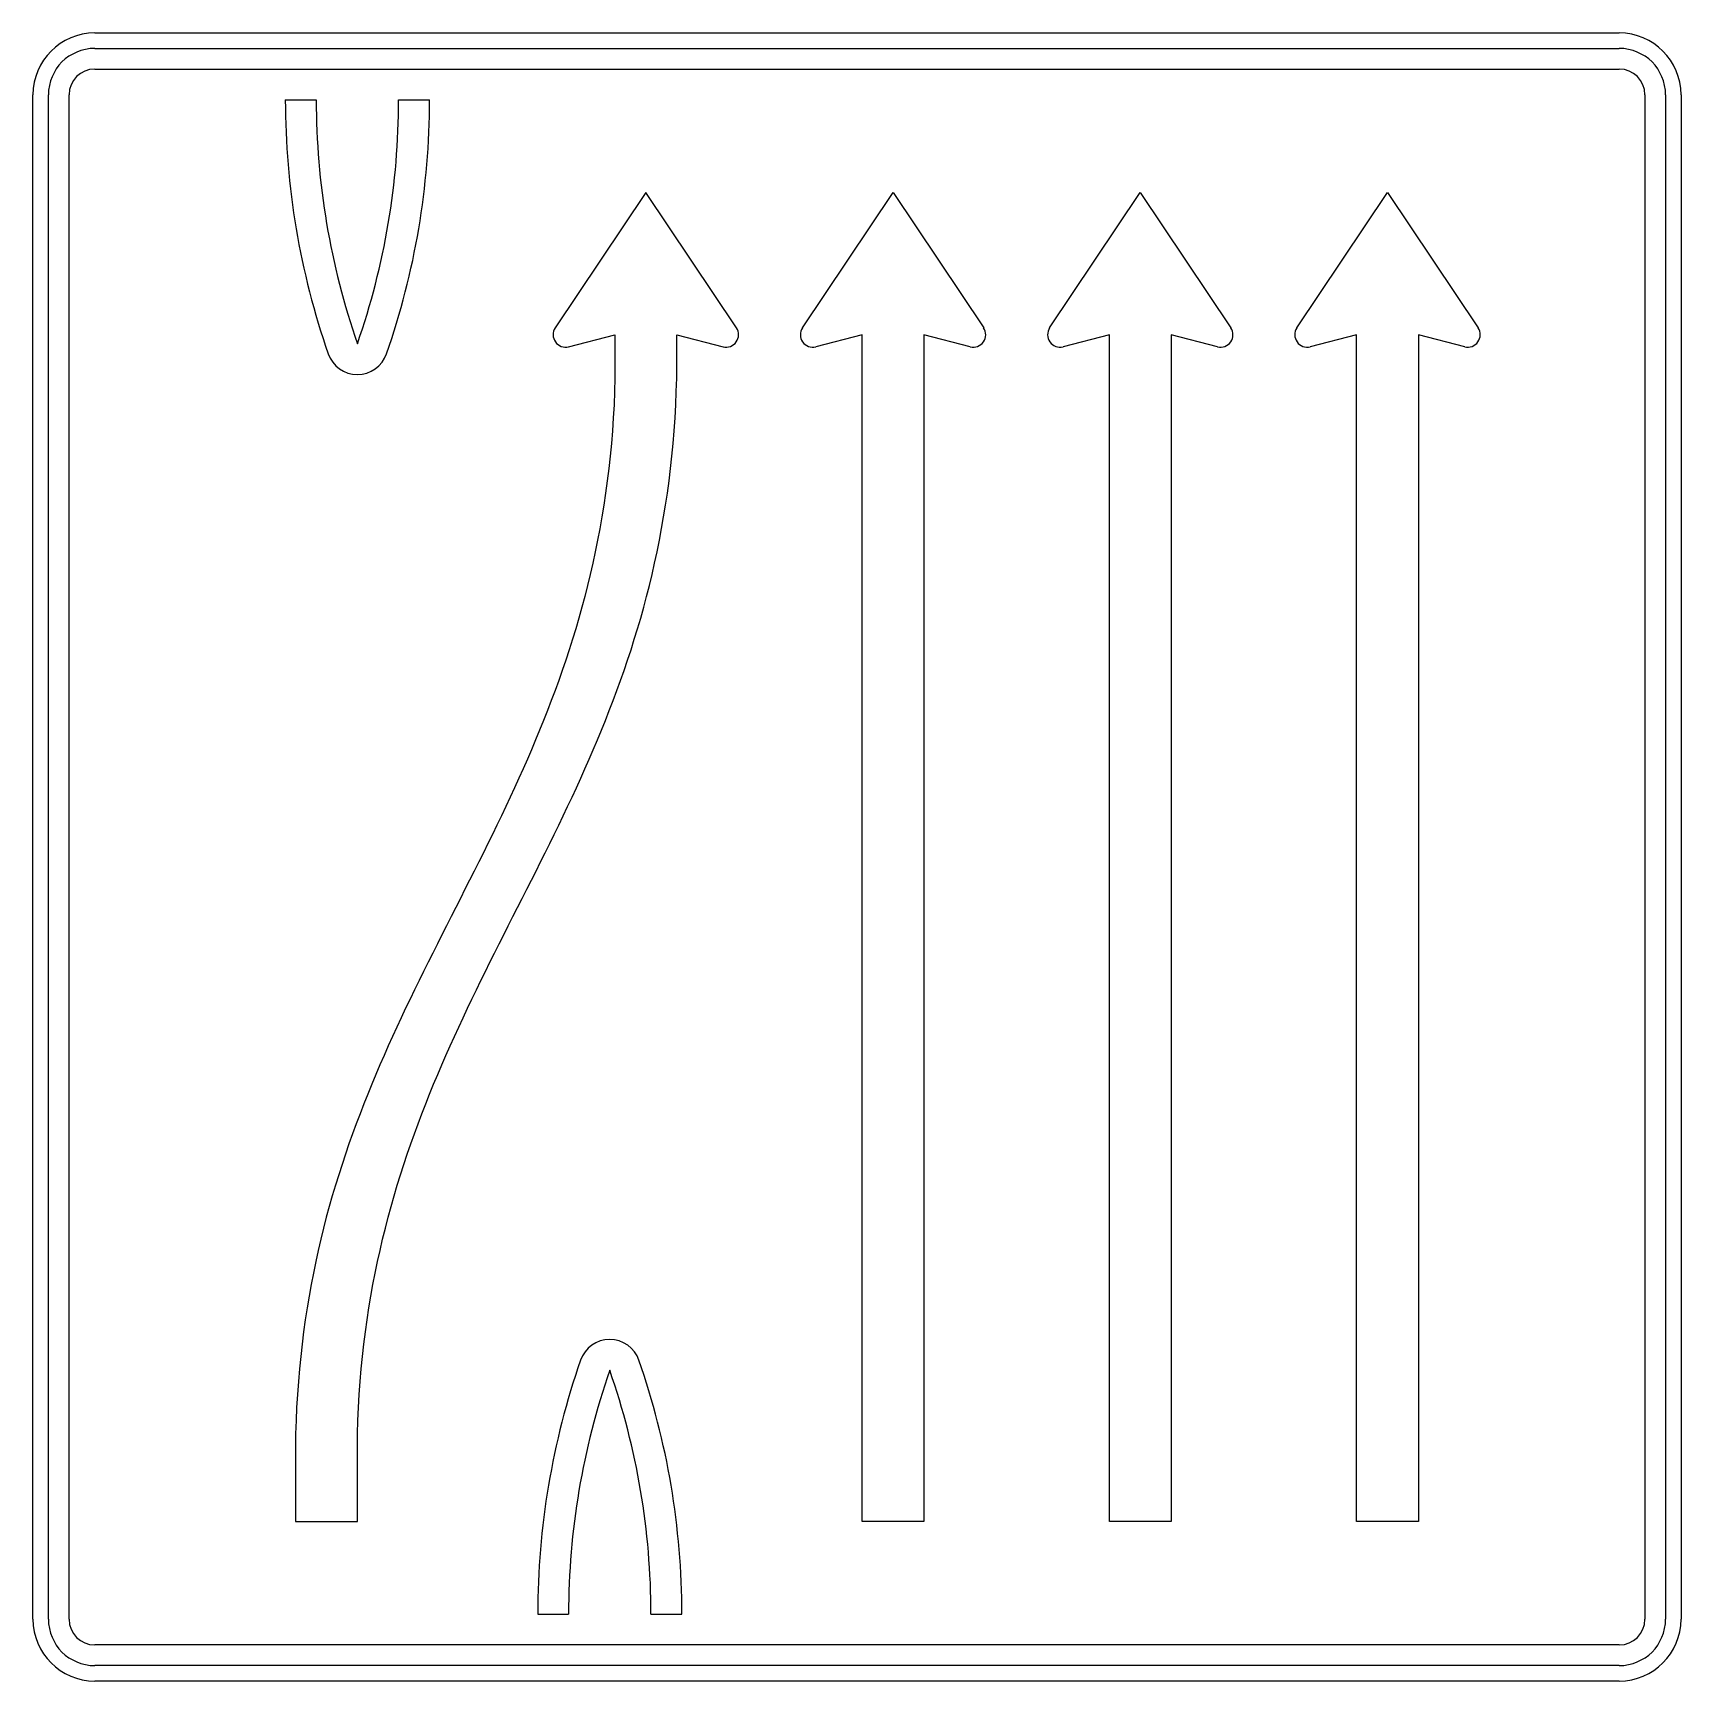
# Model space of a CAD drawing. Extents: x 0 to 1600, y 0 to 1600.
import ezdxf

# ---------------------------------------------------------------- set-up
doc = ezdxf.new("R2010")
doc.units = 0
doc.header["$LTSCALE"] = 25
doc.linetypes.add('AUSGEZOGEN', pattern=[0])
doc.layers.get('0').update_dxf_attribs({"linetype": 'AUSGEZOGEN'})

msp = doc.modelspace()

# ---------------------------------------------------------------- linework, layer by layer
for p, q in [((60, 1600), (1540, 1600)), ((60, 1585), (1540, 1585)), ((60, 1565), (1540, 1565)), ((0, 60), (0, 1540)), ((15, 60), (15, 1540)), ((35, 60), (35, 1540)), ((1565, 1540), (1565, 60)), ((1585, 1540), (1585, 60)), ((1600, 1540), (1600, 60)), ((245, 1535), (275, 1535)), ((355, 1535), (385, 1535)), ((595, 1445), (507, 1313.7)), ((683, 1313.7), (595, 1445)), ((747, 1313.7), (835, 1445)), ((835, 1445), (923, 1313.7)), ((987, 1313.7), (1075, 1445)), ((1075, 1445), (1163, 1313.7)), ((1227, 1313.7), (1315, 1445)), ((1315, 1445), (1403, 1313.7)), ((315, 1298.4), (315, 1298.4)), ((520, 1295.4), (565, 1307)), ((565, 1307), (565, 1265)), ((625, 1265), (625, 1307)), ((625, 1307), (670, 1295.4)), ((805, 1307), (760, 1295.4)), ((805, 155), (805, 1307)), ((910, 1295.4), (865, 1307)), ((865, 1307), (865, 155)), ((1045, 1307), (1000, 1295.4)), ((1045, 155), (1045, 1307)), ((1150, 1295.4), (1105, 1307)), ((1105, 1307), (1105, 155)), ((1285, 1307), (1240, 1295.4)), ((1285, 155), (1285, 1307)), ((1390, 1295.4), (1345, 1307)), ((1345, 1307), (1345, 155)), ((286.7, 1288.5), (286.7, 1288.5)), ((343.3, 1288.5), (343.3, 1288.5)), ((565, 1265), (564.6, 1252)), ((624.6, 1252), (625, 1265)), ((564.6, 1252), (564.1, 1239.1)), ((624.1, 1239.1), (624.6, 1252)), ((564.1, 1239.1), (563.4, 1226.4)), ((623.4, 1226.4), (624.1, 1239.1)), ((563.4, 1226.4), (562.5, 1213.8)), ((622.5, 1213.8), (623.4, 1226.4)), ((561.5, 1201.4), (560.3, 1189.2)), ((562.5, 1213.8), (561.5, 1201.4)), ((620.3, 1189.2), (621.5, 1201.4)), ((621.5, 1201.4), (622.5, 1213.8)), ((560.3, 1189.2), (559, 1177.1)), ((619, 1177.1), (620.3, 1189.2)), ((559, 1177.1), (557.5, 1165.1)), ((617.5, 1165.1), (619, 1177.1)), ((555.9, 1153.3), (554.2, 1141.7)), ((557.5, 1165.1), (555.9, 1153.3)), ((614.2, 1141.7), (615.9, 1153.3)), ((615.9, 1153.3), (617.5, 1165.1)), ((554.2, 1141.7), (552.3, 1130.1)), ((612.3, 1130.1), (614.2, 1141.7)), ((552.3, 1130.1), (550.3, 1118.7)), ((610.3, 1118.8), (612.3, 1130.1)), ((548.2, 1107.5), (545.9, 1096.3)), ((550.3, 1118.7), (548.2, 1107.5)), ((605.9, 1096.3), (608.2, 1107.5)), ((608.2, 1107.5), (610.3, 1118.8)), ((545.9, 1096.3), (543.5, 1085.3)), ((603.5, 1085.3), (605.9, 1096.3)), ((541, 1074.4), (538.4, 1063.7)), ((543.5, 1085.3), (541, 1074.4)), ((598.4, 1063.7), (601, 1074.4)), ((601, 1074.4), (603.5, 1085.3)), ((538.4, 1063.7), (535.7, 1053)), ((595.7, 1053), (598.4, 1063.7)), ((532.9, 1042.4), (530, 1032)), ((535.7, 1053), (532.9, 1042.4)), ((590, 1032), (592.9, 1042.4)), ((592.9, 1042.4), (595.7, 1053)), ((530, 1032), (526.9, 1021.6)), ((586.9, 1021.6), (590, 1032)), ((523.8, 1011.4), (520.6, 1001.2)), ((526.9, 1021.6), (523.8, 1011.4)), ((580.6, 1001.2), (583.8, 1011.4)), ((583.8, 1011.4), (586.9, 1021.6)), ((520.6, 1001.2), (517.3, 991.2)), ((577.3, 991.2), (580.6, 1001.2)), ((513.9, 981.2), (510.4, 971.3)), ((517.3, 991.2), (513.9, 981.2)), ((570.4, 971.3), (573.9, 981.2)), ((573.9, 981.2), (577.3, 991.2)), ((506.9, 961.5), (503.2, 951.8)), ((510.4, 971.3), (506.9, 961.5)), ((563.2, 951.8), (566.9, 961.5)), ((566.9, 961.5), (570.4, 971.3)), ((503.2, 951.8), (499.5, 942.1)), ((559.5, 942.1), (563.2, 951.8)), ((495.7, 932.6), (491.9, 923)), ((499.5, 942.1), (495.7, 932.6)), ((551.9, 923.1), (555.7, 932.6)), ((555.7, 932.6), (559.5, 942.1)), ((488, 913.6), (484, 904.2)), ((491.9, 923), (488, 913.6)), ((544, 904.2), (548, 913.6)), ((548, 913.6), (551.9, 923.1)), ((484, 904.2), (480, 894.9)), ((540, 894.9), (544, 904.2)), ((475.9, 885.6), (471.8, 876.4)), ((480, 894.9), (475.9, 885.6)), ((531.8, 876.4), (535.9, 885.6)), ((535.9, 885.6), (540, 894.9)), ((467.6, 867.3), (463.4, 858.1)), ((471.8, 876.4), (467.6, 867.3)), ((523.4, 858.1), (527.6, 867.3)), ((527.6, 867.3), (531.8, 876.4)), ((459.1, 849.1), (454.8, 840)), ((463.4, 858.1), (459.1, 849.1)), ((514.8, 840), (519.1, 849.1)), ((519.1, 849.1), (523.4, 858.1)), ((454.8, 840), (450.5, 831)), ((510.5, 831), (514.8, 840)), ((446.1, 822), (441.7, 813.1)), ((450.5, 831), (446.1, 822)), ((501.7, 813.1), (506.1, 822)), ((506.1, 822), (510.5, 831)), ((437.3, 804.2), (432.8, 795.3)), ((441.7, 813.1), (437.3, 804.2)), ((492.8, 795.3), (497.3, 804.2)), ((497.3, 804.2), (501.7, 813.1)), ((428.4, 786.4), (423.9, 777.5)), ((432.8, 795.3), (428.4, 786.4)), ((483.9, 777.5), (488.4, 786.4)), ((488.4, 786.4), (492.8, 795.3)), ((419.4, 768.7), (415, 759.8)), ((423.9, 777.5), (419.4, 768.7)), ((475, 759.8), (479.4, 768.7)), ((479.4, 768.7), (483.9, 777.5)), ((415, 759.8), (410.5, 751)), ((470.5, 751), (475, 759.8)), ((406, 742.1), (401.5, 733.3)), ((410.5, 751), (406, 742.1)), ((461.5, 733.3), (466, 742.1)), ((466, 742.1), (470.5, 751)), ((397, 724.4), (392.6, 715.6)), ((401.5, 733.3), (397, 724.4)), ((452.6, 715.6), (457, 724.4)), ((457, 724.4), (461.5, 733.3)), ((388.1, 706.7), (383.7, 697.8)), ((392.6, 715.6), (388.1, 706.7)), ((443.7, 697.8), (448.1, 706.7)), ((448.1, 706.7), (452.6, 715.6)), ((379.2, 688.9), (374.8, 680)), ((383.7, 697.8), (379.2, 688.9)), ((434.8, 680), (439.2, 688.9)), ((439.2, 688.9), (443.7, 697.8)), ((374.8, 680), (370.5, 671)), ((430.5, 671), (434.8, 680)), ((366.1, 662.1), (361.8, 653.1)), ((370.5, 671), (366.1, 662.1)), ((421.8, 653.1), (426.1, 662.1)), ((426.1, 662.1), (430.5, 671)), ((357.5, 644), (353.3, 634.9)), ((361.8, 653.1), (357.5, 644)), ((413.3, 634.9), (417.5, 644)), ((417.5, 644), (421.8, 653.1)), ((349.1, 625.8), (345, 616.6)), ((353.3, 634.9), (349.1, 625.8)), ((405, 616.6), (409.1, 625.8)), ((409.1, 625.8), (413.3, 634.9)), ((345, 616.6), (340.9, 607.4)), ((400.9, 607.4), (405, 616.6)), ((336.8, 598.1), (332.9, 588.7)), ((340.9, 607.4), (336.8, 598.1)), ((392.9, 588.7), (396.8, 598.1)), ((396.8, 598.1), (400.9, 607.4)), ((328.9, 579.4), (325.1, 569.9)), ((332.9, 588.7), (328.9, 579.4)), ((385.1, 569.9), (388.9, 579.4)), ((388.9, 579.4), (392.9, 588.7)), ((321.3, 560.4), (317.5, 550.8)), ((325.1, 569.9), (321.3, 560.4)), ((377.5, 550.8), (381.3, 560.4)), ((381.3, 560.4), (385.1, 569.9)), ((317.5, 550.8), (313.9, 541.1)), ((373.9, 541.1), (377.5, 550.8)), ((310.3, 531.4), (306.8, 521.5)), ((313.9, 541.1), (310.3, 531.4)), ((366.8, 521.5), (370.3, 531.4)), ((370.3, 531.4), (373.9, 541.1)), ((306.8, 521.5), (303.4, 511.6)), ((363.4, 511.6), (366.8, 521.5)), ((300.1, 501.6), (296.8, 491.5)), ((303.4, 511.6), (300.1, 501.6)), ((356.8, 491.5), (360.1, 501.6)), ((360.1, 501.6), (363.4, 511.6)), ((293.7, 481.4), (290.6, 471.1)), ((296.8, 491.5), (293.7, 481.4)), ((350.6, 471.1), (353.7, 481.4)), ((353.7, 481.4), (356.8, 491.5)), ((290.6, 471.1), (287.7, 460.7)), ((347.7, 460.7), (350.6, 471.1)), ((284.8, 450.2), (282.1, 439.6)), ((287.7, 460.7), (284.8, 450.2)), ((342.1, 439.6), (344.8, 450.2)), ((344.8, 450.2), (347.7, 460.7)), ((282.1, 439.6), (279.5, 428.9)), ((339.5, 428.9), (342.1, 439.6)), ((277, 418.1), (274.6, 407.2)), ((279.5, 428.9), (277, 418.1)), ((334.6, 407.2), (337, 418.1)), ((337, 418.1), (339.5, 428.9)), ((274.6, 407.2), (272.3, 396.1)), ((332.3, 396.1), (334.6, 407.2)), ((270.1, 385), (268.1, 373.7)), ((272.3, 396.1), (270.1, 385)), ((328.1, 373.7), (330.1, 385)), ((330.1, 385), (332.3, 396.1)), ((268.1, 373.7), (266.2, 362.2)), ((326.2, 362.2), (328.1, 373.7)), ((266.2, 362.2), (264.4, 350.7)), ((324.4, 350.7), (326.2, 362.2)), ((262.8, 339), (261.3, 327.1)), ((264.4, 350.7), (262.8, 339)), ((321.3, 327.1), (322.8, 339)), ((322.8, 339), (324.4, 350.7)), ((261.3, 327.1), (259.9, 315.1)), ((319.9, 315.1), (321.3, 327.1)), ((259.9, 315.1), (258.7, 303)), ((318.7, 303), (319.9, 315.1)), ((531.7, 311.5), (531.7, 311.5)), ((588.3, 311.5), (588.3, 311.5)), ((257.7, 290.7), (256.8, 278.3)), ((258.7, 303), (257.7, 290.7)), ((316.8, 278.3), (317.7, 290.7)), ((317.7, 290.7), (318.7, 303)), ((560, 301.6), (560, 301.6)), ((256.8, 278.3), (256, 265.7)), ((316, 265.7), (316.8, 278.3)), ((256, 265.7), (255.4, 252.9)), ((315.4, 252.9), (316, 265.7)), ((255.4, 252.9), (255, 240)), ((255, 240), (255, 155)), ((315, 240), (315.4, 252.9)), ((315, 155), (315, 240)), ((255, 155), (315, 155)), ((865, 155), (805, 155)), ((1105, 155), (1045, 155)), ((1345, 155), (1285, 155)), ((490, 65), (520, 65)), ((600, 65), (630, 65)), ((1540, 35), (60, 35)), ((1540, 15), (60, 15)), ((1540, 0), (60, 0))]:
    msp.add_line(p, q)
for centre, radius, start, end in [((60, 1540), 60, 90, 180), ((1540, 1540), 60, 0, 90), ((60, 1540), 45, 90, 180), ((1540, 1540), 45, 0, 90), ((60, 1540), 25, 90, 180), ((1540, 1540), 25, 0, 90), ((995, 1535), 750, 180, 199.1881), ((995, 1535), 720, 180, 199.1881), ((-365, 1535), 720, 340.8119, 360), ((-365, 1535), 750, 340.8119, 360), ((517, 1307), 12, 146.195, 284.475), ((673, 1307), 12, 255.525, 393.805), ((757, 1307), 12, 146.195, 284.475), ((913, 1307), 12, 255.525, 393.805), ((997, 1307), 12, 146.195, 284.475), ((1153, 1307), 12, 255.525, 393.805), ((1237, 1307), 12, 146.195, 284.475), ((1393, 1307), 12, 255.525, 393.805), ((315, 1298.4), 30, 199.1881, 340.8119), ((560, 301.6), 30, 19.1881, 160.8119), ((1240, 65), 750, 160.8119, 180), ((-120, 65), 750, 0, 19.1881), ((1240, 65), 720, 160.8119, 180), ((-120, 65), 720, 0, 19.1881), ((60, 60), 60, 180, 270), ((60, 60), 45, 180, 270), ((60, 60), 25, 180, 270), ((1540, 60), 60, 270, 360), ((1540, 60), 45, 270, 360), ((1540, 60), 25, 270, 360)]:
    msp.add_arc(centre, radius, start, end)

doc.saveas('drawing.dxf')
